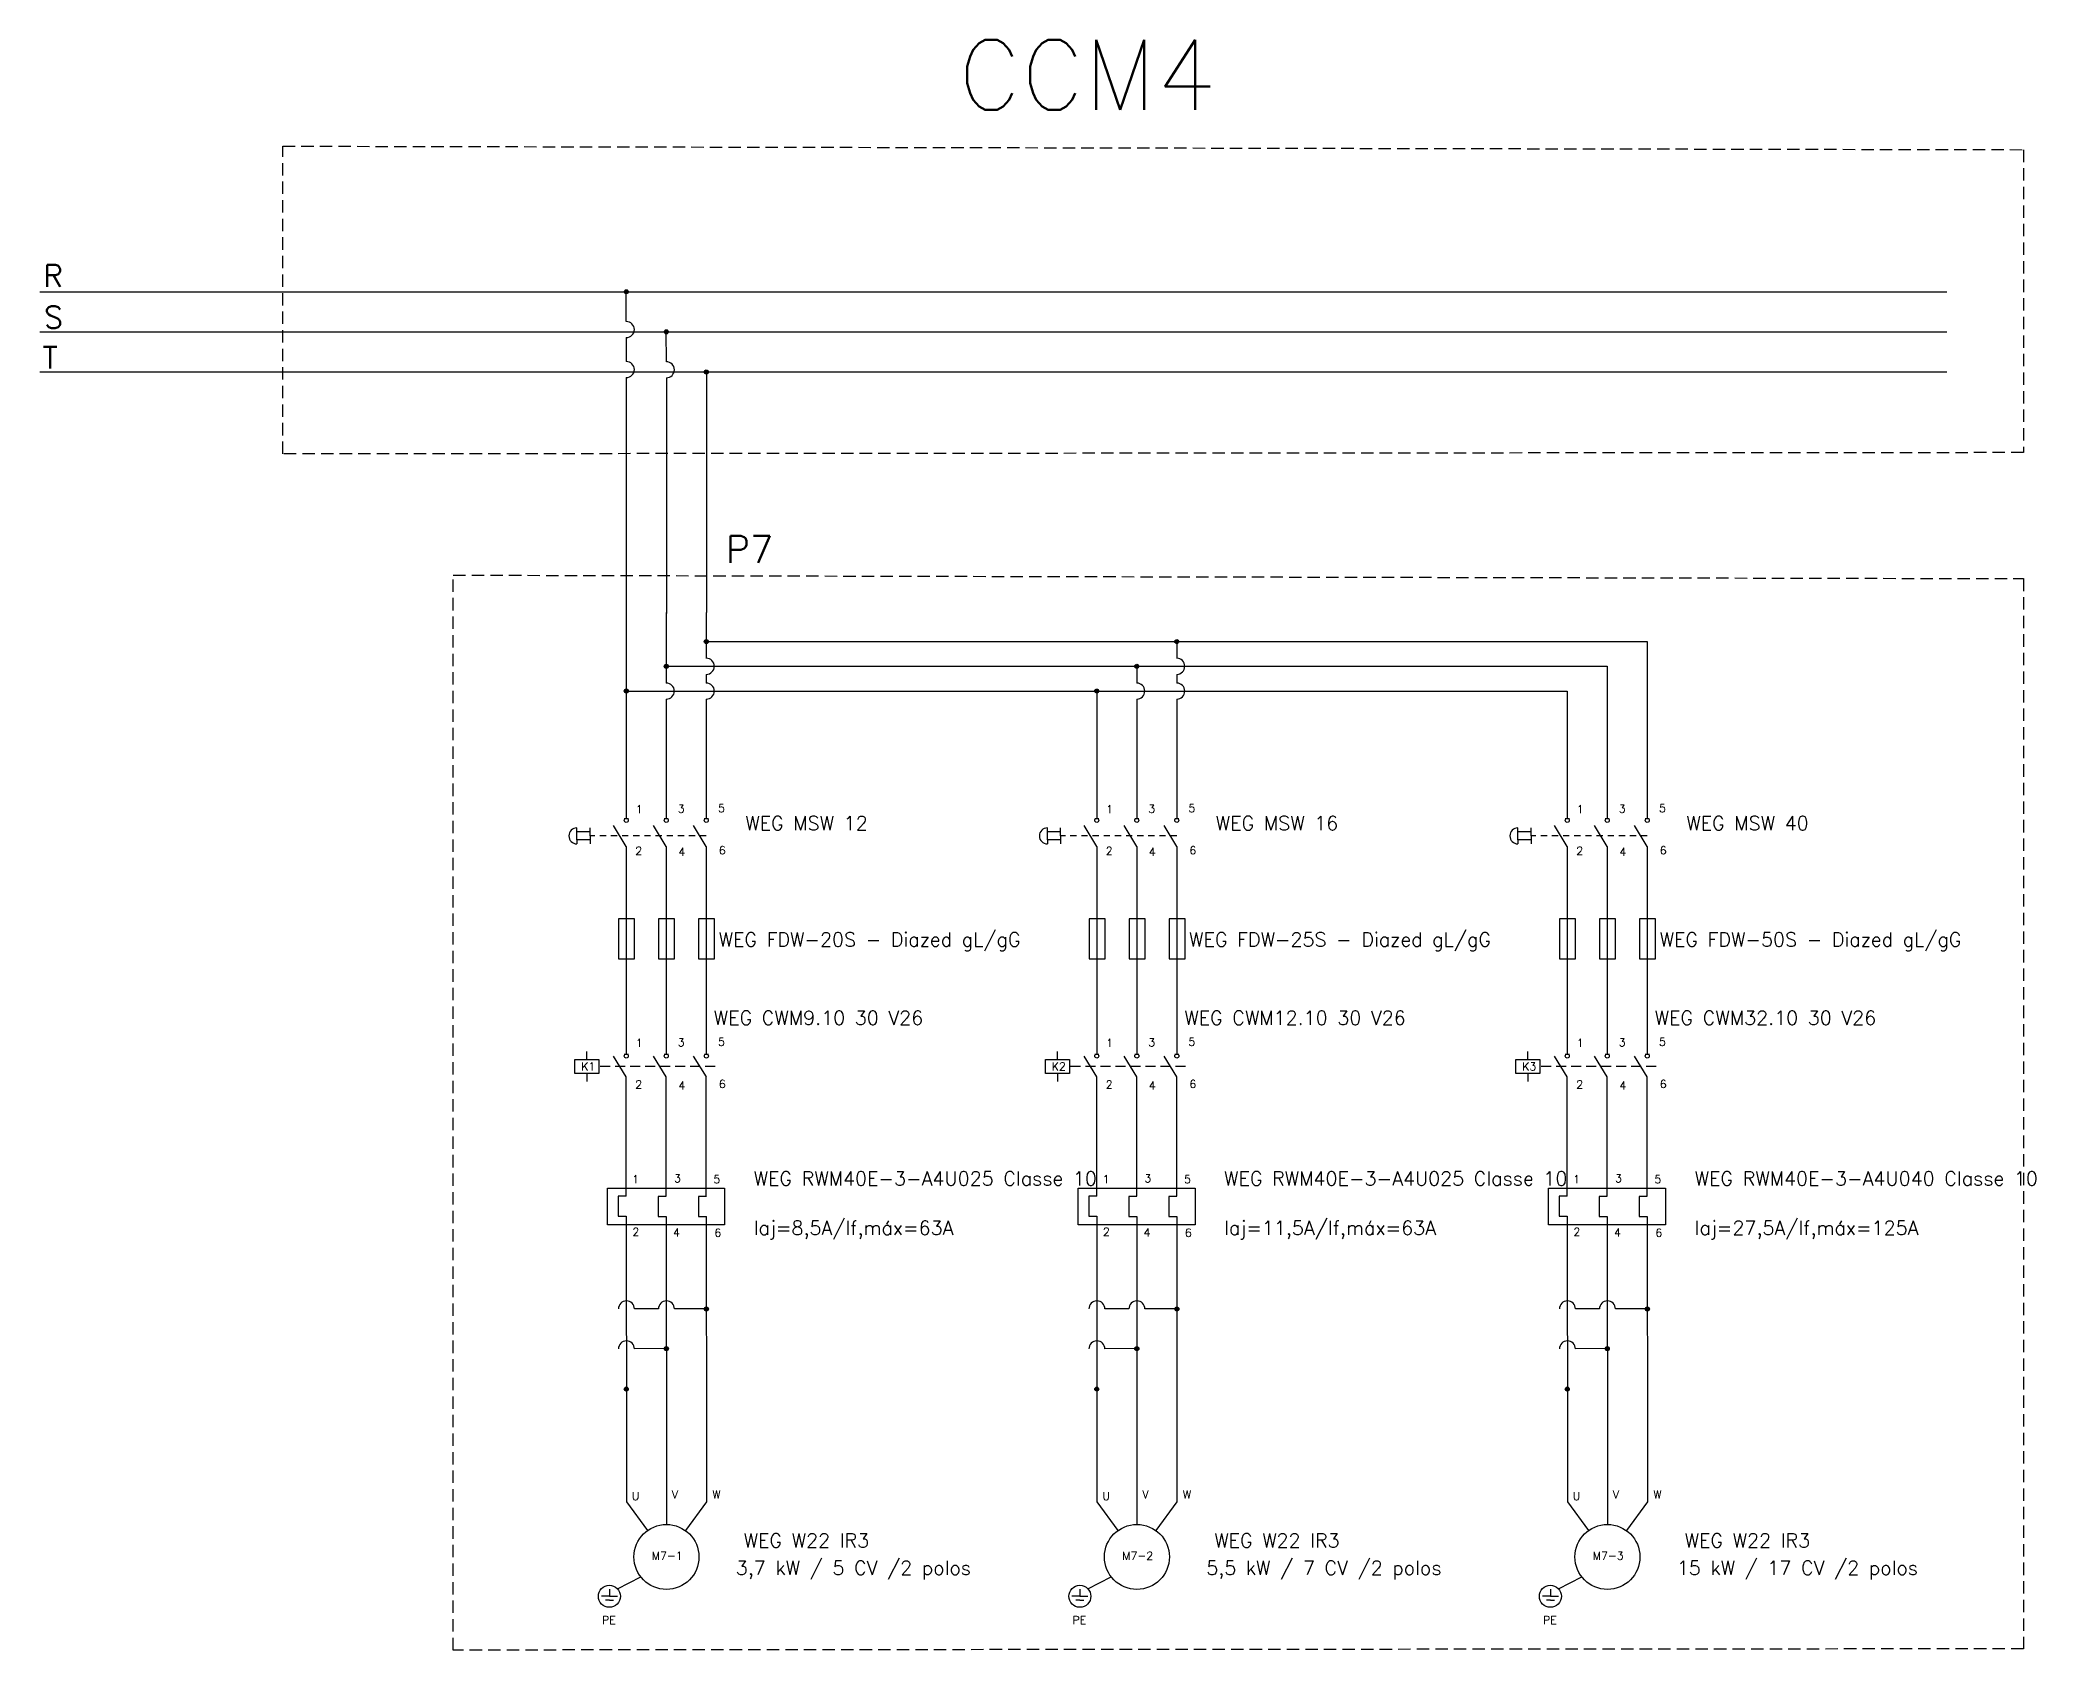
# Model space of a CAD drawing. Extents: x -646 to 641, y -139 to 322.
# Drawn here: x -0.47 to 39.83, y 8.22 to 40.74 of the extents above; entities that cross this region are included whole.
import ezdxf

# ---------------------------------------------------------------- set-up
doc = ezdxf.new("R2010")
doc.units = 0
doc.header["$MEASUREMENT"] = 0
doc.linetypes.add('DASHED2', pattern=[0.375, 0.25, -0.125])
doc.linetypes.add('HIDDEN', pattern=[0.375, 0.25, -0.125])
doc.layers.add('_COTAS', color=4, linetype='Continuous')
doc.layers.add('ELET_TRIFILAR_TEXTO', color=4, linetype='Continuous')
doc.layers.add('ELET_TRIFILAR_DESENHO', color=5, linetype='Continuous', plot=False)
doc.styles.add('ROMANS', font='romans')

# ---------------------------------------------------------------- blocks, each defined once
blk = doc.blocks.new('Contator')
at = {"layer": 'ELET_TRIFILAR_DESENHO', "linetype": 'Continuous'}
for p, q in [((150.054, 111.998), (150.054, 112.198)), ((151.04, 111.562), (150.721, 112.083)), ((150.99, 112.133), (151.091, 112.133)), ((152.04, 111.562), (151.721, 112.083)), ((151.99, 112.133), (152.091, 112.133)), ((153.04, 111.562), (152.721, 112.083)), ((152.99, 112.133), (153.091, 112.133)), ((150.054, 111.646), (150.054, 111.446))]:
    blk.add_line(p, q, dxfattribs=at)
at = {"layer": 'ELET_TRIFILAR_DESENHO', "linetype": 'DASHED2'}
blk.add_line((153.26, 111.822), (150.354, 111.822), dxfattribs=at)
at = {"layer": 'ELET_TRIFILAR_DESENHO', "linetype": 'Continuous'}
blk.add_lwpolyline([(149.754, 111.998), (150.354, 111.998), (150.354, 111.646), (149.754, 111.646)], close=True, dxfattribs=at)
for centre in [(151.04, 112.083), (152.04, 112.083), (153.04, 112.083)]:
    blk.add_circle(centre, 0.05, dxfattribs=at)
blk = doc.blocks.new('Rele Termico')
at = {"layer": 'ELET_TRIFILAR_DESENHO', "linetype": 'Continuous'}
for p, q in [((151.04, 108.823), (150.84, 108.823)), ((150.84, 108.823), (150.84, 108.323)), ((152.04, 108.811), (151.84, 108.811)), ((151.84, 108.811), (151.84, 108.311)), ((153.04, 108.811), (152.84, 108.811)), ((152.84, 108.811), (152.84, 108.311)), ((150.84, 108.323), (151.04, 108.323)), ((151.84, 108.311), (152.04, 108.311)), ((152.84, 108.311), (153.04, 108.311))]:
    blk.add_line(p, q, dxfattribs=at)
blk.add_lwpolyline([(150.573, 109.022), (153.495, 109.022), (153.495, 108.102), (150.573, 108.102)], close=True, dxfattribs=at)
blk = doc.blocks.new('Nome - Contatos')
at = {"layer": 'ELET_TRIFILAR_TEXTO', "linetype": 'Continuous', "char_height": 0.2, "attachment_point": 1, "style": 'ROMANS'}
for s, insert in [('1', (142.46, 124.177)), ('3', (143.513, 124.19)), ('5', (144.518, 124.204)), ('2', (142.451, 123.136)), ('4', (143.528, 123.114)), ('6', (144.54, 123.15))]:
    blk.add_mtext_dynamic_manual_height_columns(s, width=0.31166, gutter_width=1.901, heights=[0.262], dxfattribs=dict(at, insert=insert))
blk = doc.blocks.new('Nome - Termico')
at = {"layer": 'ELET_TRIFILAR_TEXTO', "linetype": 'Continuous', "char_height": 0.2, "attachment_point": 1, "style": 'ROMANS'}
for s, insert in [('3', (150.822, 110.762)), ('1', (149.774, 110.74)), ('5', (151.809, 110.74)), ('2', (149.782, 109.425)), ('4', (150.799, 109.41)), ('6', (151.832, 109.402))]:
    blk.add_mtext_dynamic_manual_height_columns(s, width=0.31166, gutter_width=1.901, heights=[0.262], dxfattribs=dict(at, insert=insert))
blk = doc.blocks.new('Fusíveis')
at = {"layer": 'ELET_TRIFILAR_DESENHO', "linetype": 'Continuous'}
for p, q in [((143.684, 121.383), (143.484, 121.383)), ((143.484, 121.383), (143.484, 120.383)), ((143.884, 121.383), (143.684, 121.383)), ((143.884, 120.383), (143.884, 121.383)), ((144.684, 121.383), (144.484, 121.383)), ((144.484, 121.383), (144.484, 120.383)), ((144.884, 121.383), (144.684, 121.383)), ((144.884, 120.383), (144.884, 121.383)), ((145.684, 121.383), (145.484, 121.383)), ((145.484, 121.383), (145.484, 120.383)), ((145.884, 121.383), (145.684, 121.383)), ((145.884, 120.383), (145.884, 121.383)), ((143.484, 120.383), (143.884, 120.383)), ((144.484, 120.383), (144.884, 120.383)), ((145.484, 120.383), (145.884, 120.383))]:
    blk.add_line(p, q, dxfattribs=at)

msp = doc.modelspace()

# ---------------------------------------------------------------- hatches: boundary and pattern name
at = {"layer": 'ELET_TRIFILAR_DESENHO', "linetype": 'Continuous'}
h = msp.add_hatch(color=256, dxfattribs=at)
h.dxf.hatch_style = 1
h.paths.add_polyline_path([(11.41, 35.654, 1), (11.329, 35.654, 1)])
h = msp.add_hatch(color=256, dxfattribs=at)
h.dxf.hatch_style = 1
h.paths.add_polyline_path([(12.218, 34.846, 1), (12.137, 34.846, 1)])
h = msp.add_hatch(color=256, dxfattribs=at)
h.dxf.hatch_style = 1
h.paths.add_polyline_path([(12.944, 34.035), (13.025, 34.035, 1)])
h.paths.add_polyline_path([(12.984, 34.035), (12.984, 33.995, 0.414214), (13.025, 34.035)])
h.paths.add_polyline_path([(12.984, 33.995), (12.984, 34.035), (12.944, 34.035, 0.414214)])
h = msp.add_hatch(color=256, dxfattribs=at)
h.dxf.hatch_style = 1
h.paths.add_polyline_path([(13.025, 28.59, 1), (12.944, 28.59, 1)])
h = msp.add_hatch(color=256, dxfattribs=at)
h.dxf.hatch_style = 1
h.paths.add_polyline_path([(22.525, 28.59, 1), (22.444, 28.59, 1)])
h = msp.add_hatch(color=256, dxfattribs=at)
h.dxf.hatch_style = 1
h.paths.add_polyline_path([(12.217, 28.09, 1), (12.136, 28.09, 1)])
h = msp.add_hatch(color=256, dxfattribs=at)
h.dxf.hatch_style = 1
h.paths.add_polyline_path([(21.717, 28.09, 1), (21.636, 28.09, 1)])
h = msp.add_hatch(color=256, dxfattribs=at)
h.dxf.hatch_style = 1
h.paths.add_polyline_path([(11.41, 27.59, 1), (11.329, 27.59, 1)])
h = msp.add_hatch(color=256, dxfattribs=at)
h.dxf.hatch_style = 1
h.paths.add_polyline_path([(20.91, 27.59, 1), (20.829, 27.59, 1)])
h = msp.add_hatch(color=256, dxfattribs=at)
h.dxf.hatch_style = 1
h.paths.add_polyline_path([(12.945, 15.11, -1), (13.025, 15.11, -1)])
h = msp.add_hatch(color=256, dxfattribs=at)
h.dxf.hatch_style = 1
h.paths.add_polyline_path([(22.445, 15.11, -1), (22.525, 15.11, -1)])
h = msp.add_hatch(color=256, dxfattribs=at)
h.dxf.hatch_style = 1
h.paths.add_polyline_path([(31.945, 15.11, -1), (32.025, 15.11, -1)])
h = msp.add_hatch(color=256, dxfattribs=at)
h.dxf.hatch_style = 1
h.paths.add_polyline_path([(12.217, 14.308, 1), (12.136, 14.308, 1)])
h = msp.add_hatch(color=256, dxfattribs=at)
h.dxf.hatch_style = 1
h.paths.add_polyline_path([(21.717, 14.308, 1), (21.636, 14.308, 1)])
h = msp.add_hatch(color=256, dxfattribs=at)
h.dxf.hatch_style = 1
h.paths.add_polyline_path([(31.217, 14.308, 1), (31.136, 14.308, 1)])
h = msp.add_hatch(color=256, dxfattribs=at)
h.dxf.hatch_style = 1
h.paths.add_polyline_path([(11.409, 13.491, 1), (11.328, 13.491, 1)])
h = msp.add_hatch(color=256, dxfattribs=at)
h.dxf.hatch_style = 1
h.paths.add_polyline_path([(20.909, 13.491, 1), (20.828, 13.491, 1)])
h = msp.add_hatch(color=256, dxfattribs=at)
h.dxf.hatch_style = 1
h.paths.add_polyline_path([(30.409, 13.491, 1), (30.328, 13.491, 1)])

# ---------------------------------------------------------------- linework, layer by layer
for p, q in [((-0.471, 35.654), (6.938, 35.654)), ((6.938, 35.654), (38.034, 35.654)), ((11.369, 35.052), (11.369, 35.654)), ((-0.471, 34.846), (6.374, 34.846)), ((6.374, 34.846), (38.034, 34.846)), ((11.369, 34.729), (11.369, 34.245)), ((12.177, 34.242), (12.176, 34.846)), ((-0.471, 34.038), (6.938, 34.038)), ((6.938, 34.038), (38.034, 34.038)), ((11.369, 33.921), (11.369, 29.177)), ((12.177, 33.919), (12.177, 29.156)), ((12.985, 34.038), (12.985, 29.177)), ((11.369, 29.178), (11.369, 25.019)), ((12.176, 29.178), (12.176, 27.751)), ((12.984, 29.178), (12.984, 28.251)), ((12.984, 28.59), (31.984, 28.59)), ((22.484, 28.59), (22.484, 28.251)), ((31.984, 28.59), (31.984, 25.019)), ((12.176, 28.09), (31.176, 28.09)), ((12.984, 27.928), (12.984, 27.751)), ((21.676, 28.09), (21.676, 27.751)), ((22.484, 27.928), (22.484, 27.751)), ((31.176, 28.09), (31.176, 25.019)), ((11.369, 27.59), (30.369, 27.59)), ((12.176, 27.428), (12.176, 25.019)), ((12.984, 27.428), (12.984, 25.019)), ((20.869, 27.59), (20.869, 25.019)), ((21.676, 27.428), (21.676, 25.019)), ((22.484, 27.428), (22.484, 25.019)), ((30.369, 27.59), (30.369, 25.019)), ((11.328, 25.018), (11.41, 25.018)), ((12.136, 25.018), (12.217, 25.018)), ((12.944, 25.018), (13.025, 25.018)), ((20.828, 25.018), (20.91, 25.018)), ((21.636, 25.018), (21.717, 25.018)), ((22.444, 25.018), (22.525, 25.018)), ((30.328, 25.018), (30.41, 25.018)), ((31.136, 25.018), (31.217, 25.018)), ((31.944, 25.018), (32.025, 25.018)), ((11.368, 24.454), (11.111, 24.875)), ((12.176, 24.454), (11.918, 24.875)), ((12.984, 24.454), (12.726, 24.875)), ((20.868, 24.454), (20.611, 24.875)), ((21.676, 24.454), (21.418, 24.875)), ((22.484, 24.454), (22.226, 24.875)), ((30.368, 24.454), (30.111, 24.875)), ((31.176, 24.454), (30.918, 24.875)), ((31.984, 24.454), (31.726, 24.875)), ((11.368, 24.454), (11.368, 20.259)), ((12.176, 24.454), (12.176, 20.259)), ((12.984, 24.454), (12.984, 20.259)), ((20.868, 24.454), (20.868, 20.259)), ((21.676, 24.454), (21.676, 20.259)), ((22.484, 24.454), (22.484, 20.259)), ((30.368, 24.454), (30.368, 20.259)), ((31.176, 24.454), (31.176, 20.259)), ((31.984, 24.454), (31.984, 20.259)), ((12.176, 17.386), (12.176, 19.798)), ((12.984, 17.386), (12.984, 19.798)), ((21.676, 17.386), (21.676, 19.798)), ((22.484, 17.386), (22.484, 19.798)), ((31.176, 17.386), (31.176, 19.798)), ((31.984, 17.386), (31.984, 19.798)), ((11.368, 16.987), (11.371, 12.157)), ((12.176, 16.977), (12.179, 11.7)), ((12.984, 16.977), (12.987, 12.157)), ((20.868, 16.987), (20.871, 12.157)), ((21.676, 16.977), (21.679, 11.7)), ((22.484, 16.977), (22.487, 12.157)), ((30.368, 16.987), (30.371, 12.157)), ((31.176, 16.977), (31.179, 11.7)), ((31.984, 16.977), (31.987, 12.157)), ((11.371, 12.157), (11.371, 11.214)), ((12.987, 12.157), (12.987, 11.214)), ((20.871, 12.157), (20.871, 11.214)), ((22.487, 12.157), (22.487, 11.214)), ((30.371, 12.157), (30.371, 11.214)), ((31.987, 12.157), (31.987, 11.214)), ((12.179, 11.7), (12.179, 10.757)), ((21.679, 11.7), (21.679, 10.757)), ((31.179, 11.7), (31.179, 10.757)), ((11.371, 11.214), (11.794, 10.632)), ((12.987, 11.214), (12.564, 10.632)), ((20.871, 11.214), (21.294, 10.632)), ((22.487, 11.214), (22.064, 10.632)), ((30.371, 11.214), (30.794, 10.632)), ((31.987, 11.214), (31.564, 10.632)), ((11.19, 9.457), (11.661, 9.698)), ((20.69, 9.457), (21.161, 9.698)), ((30.19, 9.457), (30.661, 9.698)), ((11.027, 9.306), (10.865, 9.306)), ((11.027, 9.451), (11.027, 9.306)), ((11.027, 9.306), (11.19, 9.306)), ((20.527, 9.306), (20.365, 9.306)), ((20.527, 9.451), (20.527, 9.306)), ((20.527, 9.306), (20.69, 9.306)), ((30.027, 9.306), (29.865, 9.306)), ((30.027, 9.451), (30.027, 9.306)), ((30.027, 9.306), (30.19, 9.306)), ((11.027, 9.23), (10.946, 9.23)), ((11.027, 9.23), (11.108, 9.23)), ((20.527, 9.23), (20.446, 9.23)), ((20.527, 9.23), (20.608, 9.23)), ((30.027, 9.23), (29.946, 9.23)), ((30.027, 9.23), (30.108, 9.23))]:
    msp.add_line(p, q, dxfattribs=at)
at = {"layer": 'ELET_TRIFILAR_DESENHO', "color": 254, "linetype": 'Continuous', "true_color": 0xcecce6}
for p, q in [((10.371, 24.746), (10.371, 24.826)), ((10.637, 24.746), (10.371, 24.746)), ((10.371, 24.584), (10.371, 24.746)), ((10.637, 24.665), (10.637, 24.826)), ((10.637, 24.665), (10.637, 24.503)), ((19.871, 24.746), (19.871, 24.826)), ((20.137, 24.746), (19.871, 24.746)), ((19.871, 24.584), (19.871, 24.746)), ((20.137, 24.665), (20.137, 24.826)), ((20.137, 24.665), (20.137, 24.503)), ((29.371, 24.746), (29.371, 24.826)), ((29.637, 24.746), (29.371, 24.746)), ((29.371, 24.584), (29.371, 24.746)), ((29.637, 24.665), (29.637, 24.826)), ((29.637, 24.665), (29.637, 24.503)), ((10.637, 24.584), (10.371, 24.584)), ((10.371, 24.584), (10.371, 24.503)), ((20.137, 24.584), (19.871, 24.584)), ((19.871, 24.584), (19.871, 24.503)), ((29.637, 24.584), (29.371, 24.584)), ((29.371, 24.584), (29.371, 24.503))]:
    msp.add_line(p, q, dxfattribs=at)
at = {"layer": 'ELET_TRIFILAR_DESENHO', "color": 254, "linetype": 'DASHED2', "ltscale": 0.5, "true_color": 0xcecce6}
for p, q in [((12.984, 24.665), (10.637, 24.665)), ((22.484, 24.665), (20.137, 24.665)), ((31.984, 24.665), (29.637, 24.665))]:
    msp.add_line(p, q, dxfattribs=at)
at = {"layer": 'ELET_TRIFILAR_DESENHO', "linetype": 'HIDDEN'}
for points in [[(4.431, 38.596), (39.58, 38.525), (39.58, 32.406), (4.431, 32.38)], [(7.875, 29.931), (39.58, 29.861), (39.58, 8.245), (7.875, 8.22)]]:
    msp.add_lwpolyline(points, close=True, dxfattribs=at)
at = {"layer": 'ELET_TRIFILAR_DESENHO', "linetype": 'Continuous'}
for points in [[(11.368, 17.391), (11.368, 19.798)], [(20.868, 17.391), (20.868, 19.798)], [(30.368, 17.391), (30.368, 19.798)], [(12.018, 15.11), (11.533, 15.11)], [(12.945, 15.11), (12.341, 15.11)], [(21.518, 15.11), (21.033, 15.11)], [(22.445, 15.11), (21.841, 15.11)], [(31.018, 15.11), (30.533, 15.11)], [(31.945, 15.11), (31.341, 15.11)], [(12.177, 14.308), (11.533, 14.302)], [(21.677, 14.308), (21.033, 14.302)], [(31.177, 14.308), (30.533, 14.302)]]:
    msp.add_lwpolyline(points, dxfattribs=at)
for centre, radius in [((11.369, 35.654), 0.0404), ((12.177, 34.846), 0.0404), ((12.984, 34.035), 0.0404), ((12.984, 28.59), 0.0404), ((22.484, 28.59), 0.0404), ((12.176, 28.09), 0.0404), ((21.676, 28.09), 0.0404), ((11.369, 27.59), 0.0404), ((20.869, 27.59), 0.0404), ((11.368, 24.978), 0.0404), ((12.176, 24.978), 0.0404), ((12.984, 24.978), 0.0404), ((20.868, 24.978), 0.0404), ((21.676, 24.978), 0.0404), ((22.484, 24.978), 0.0404), ((30.368, 24.978), 0.0404), ((31.176, 24.978), 0.0404), ((31.984, 24.978), 0.0404), ((12.985, 15.11), 0.0404), ((22.485, 15.11), 0.0404), ((31.985, 15.11), 0.0404), ((12.177, 14.308), 0.0404), ((21.677, 14.308), 0.0404), ((31.177, 14.308), 0.0404), ((11.369, 13.491), 0.0404), ((20.869, 13.491), 0.0404), ((30.369, 13.491), 0.0404), ((12.179, 10.101), 0.656), ((21.679, 10.101), 0.656), ((31.179, 10.101), 0.656), ((11.027, 9.306), 0.222), ((20.527, 9.306), 0.222), ((30.027, 9.306), 0.222)]:
    msp.add_circle(centre, radius, dxfattribs=at)
for centre, start, end in [((11.369, 34.891), 270, 90), ((11.369, 34.083), 270, 90), ((12.177, 34.08), 270, 90), ((12.984, 28.09), 270, 90), ((22.484, 28.09), 270, 90), ((12.176, 27.59), 270, 90), ((12.984, 27.59), 270, 90), ((21.676, 27.59), 270, 90), ((22.484, 27.59), 270, 90), ((11.371, 15.11), 0, 180), ((12.179, 15.11), 0, 180), ((20.871, 15.11), 0, 180), ((21.679, 15.11), 0, 180), ((30.371, 15.11), 0, 180), ((31.179, 15.11), 0, 180), ((11.371, 14.302), 0, 180), ((20.871, 14.302), 0, 180), ((30.371, 14.302), 0, 180)]:
    msp.add_arc(centre, 0.162, start, end, dxfattribs=at)
at = {"layer": 'ELET_TRIFILAR_DESENHO', "color": 254, "linetype": 'Continuous', "true_color": 0xcecce6}
for centre in [(10.371, 24.665), (19.871, 24.665), (29.371, 24.665)]:
    msp.add_arc(centre, 0.162, 90, 270, dxfattribs=at)

# ---------------------------------------------------------------- block references
at = {"layer": '_COTAS', "linetype": 'Continuous', "xscale": 0.8079180569963671, "yscale": 0.8079180569963671, "zscale": 0.8079180569963671}
for name, p in [('Nome - Contatos', (-103.539, -75.041)), ('Nome - Contatos', (-94.039, -75.041)), ('Nome - Contatos', (-84.539, -75.041)), ('Nome - Contatos', (-103.539, -79.76)), ('Nome - Contatos', (-94.039, -79.76)), ('Nome - Contatos', (-84.539, -79.76)), ('Nome - Termico', (-109.52, -71.658)), ('Nome - Termico', (-100.02, -71.658)), ('Nome - Termico', (-90.52, -71.658))]:
    msp.add_blockref(name, p, dxfattribs=at)
at = {"layer": 'ELET_TRIFILAR_DESENHO', "linetype": 'Continuous', "xscale": 0.8079180569963671, "yscale": 0.8079180569963671, "zscale": 0.8079180569963671}
for name, p in [('Fusíveis', (-104.711, -75.075)), ('Fusíveis', (-95.211, -75.075)), ('Fusíveis', (-85.711, -75.075)), ('Contator', (-110.659, -70.335)), ('Contator', (-101.159, -70.335)), ('Contator', (-91.659, -70.335)), ('Rele Termico', (-110.659, -70.529)), ('Rele Termico', (-101.159, -70.529)), ('Rele Termico', (-91.659, -70.529))]:
    msp.add_blockref(name, p, dxfattribs=at)

# ---------------------------------------------------------------- texts
at = {"layer": 'ELET_TRIFILAR_TEXTO', "style": 'ROMANS'}
for s, height, p in [('CCM4', 1.4139, (18.069, 39.328)), ('P7', 0.5457, (13.377, 30.182)), ('WEG MSW 12', 0.2828, (13.77, 24.782)), ('WEG MSW 16', 0.2828, (23.27, 24.782)), ('WEG MSW 40', 0.2828, (32.77, 24.782)), ('WEG FDW-20S - Diazed gL/gG', 0.28277, (13.232, 22.434)), ('WEG FDW-25S - Diazed gL/gG', 0.28277, (22.732, 22.434)), ('WEG FDW-50S - Diazed gL/gG', 0.28277, (32.232, 22.434)), ('WEG CWM9.10 30 V26', 0.28277, (13.134, 20.849)), ('WEG CWM12.10 30 V26', 0.28277, (22.634, 20.849)), ('WEG CWM32.10 30 V26', 0.28277, (32.134, 20.849)), ('Iaj=8,5A/If,máx=63A', 0.28277, (13.939, 16.61)), ('Iaj=11,5A/If,máx=63A', 0.28277, (23.439, 16.61)), ('Iaj=27,5A/If,máx=125A', 0.28277, (32.939, 16.61)), ('WEG W22 IR3', 0.28277, (13.738, 10.29)), ('WEG W22 IR3', 0.28277, (23.238, 10.29)), ('WEG W22 IR3', 0.28277, (32.738, 10.29)), ('3,7 kW / 5 CV /2 polos', 0.28277, (13.579, 9.743)), ('5,5 kW / 7 CV /2 polos', 0.28277, (23.079, 9.743)), ('15 kW / 17 CV /2 polos', 0.28277, (32.579, 9.743))]:
    msp.add_text(s, height=height, dxfattribs=at).set_placement(p)
at = {"layer": 'ELET_TRIFILAR_TEXTO', "linetype": 'Continuous', "attachment_point": 1, "style": 'ROMANS'}
for s, width, heights, insert, char_height in [('R', 0.45782, [0.385], (-0.402, 36.197), 0.441), ('S', 0.45782, [0.385], (-0.387, 35.362), 0.441), ('T', 0.45782, [0.385], (-0.416, 34.545), 0.441), ('K1', 0.45782, [0.385], (10.459, 20.09), 0.1616), ('K2', 0.45782, [0.385], (19.959, 20.09), 0.1616), ('K3', 0.45782, [0.385], (29.459, 20.09), 0.1616), ('U', 0.45782, [0.385], (11.48, 11.412), 0.162), ('V', 0.45782, [0.385], (12.288, 11.445), 0.162), ('W', 0.45782, [0.385], (13.107, 11.445), 0.162), ('U', 0.45782, [0.385], (20.98, 11.412), 0.162), ('V', 0.45782, [0.385], (21.788, 11.445), 0.162), ('W', 0.45782, [0.385], (22.607, 11.445), 0.162), ('U', 0.45782, [0.385], (30.48, 11.412), 0.162), ('V', 0.45782, [0.385], (31.288, 11.445), 0.162), ('W', 0.45782, [0.385], (32.107, 11.445), 0.162), ('M7-1', 0.51858, [0.563], (11.883, 10.206), 0.1616), ('M7-2', 0.51858, [0.563], (21.383, 10.206), 0.1616), ('M7-3', 0.51858, [0.563], (30.883, 10.206), 0.1616), ('PE', 0.45782, [0.385], (10.878, 8.907), 0.1616), ('PE', 0.45782, [0.385], (20.378, 8.907), 0.1616), ('PE', 0.45782, [0.385], (29.878, 8.907), 0.1616)]:
    msp.add_mtext_dynamic_manual_height_columns(s, width=width, gutter_width=2.793, heights=heights, dxfattribs=dict(at, insert=insert, char_height=char_height))
at = {"layer": 'ELET_TRIFILAR_TEXTO', "linetype": 'Continuous', "char_height": 0.28277, "width": 7.6, "attachment_point": 1, "style": 'ROMANS'}
for s, insert in [('WEG RWM40E-3-A4U025 Classe 10', (13.939, 17.885)), ('WEG RWM40E-3-A4U025 Classe 10', (23.439, 17.885)), ('WEG RWM40E-3-A4U040 Classe 10', (32.939, 17.885))]:
    msp.add_mtext(s, dxfattribs=dict(at, insert=insert))

doc.saveas('drawing.dxf')
